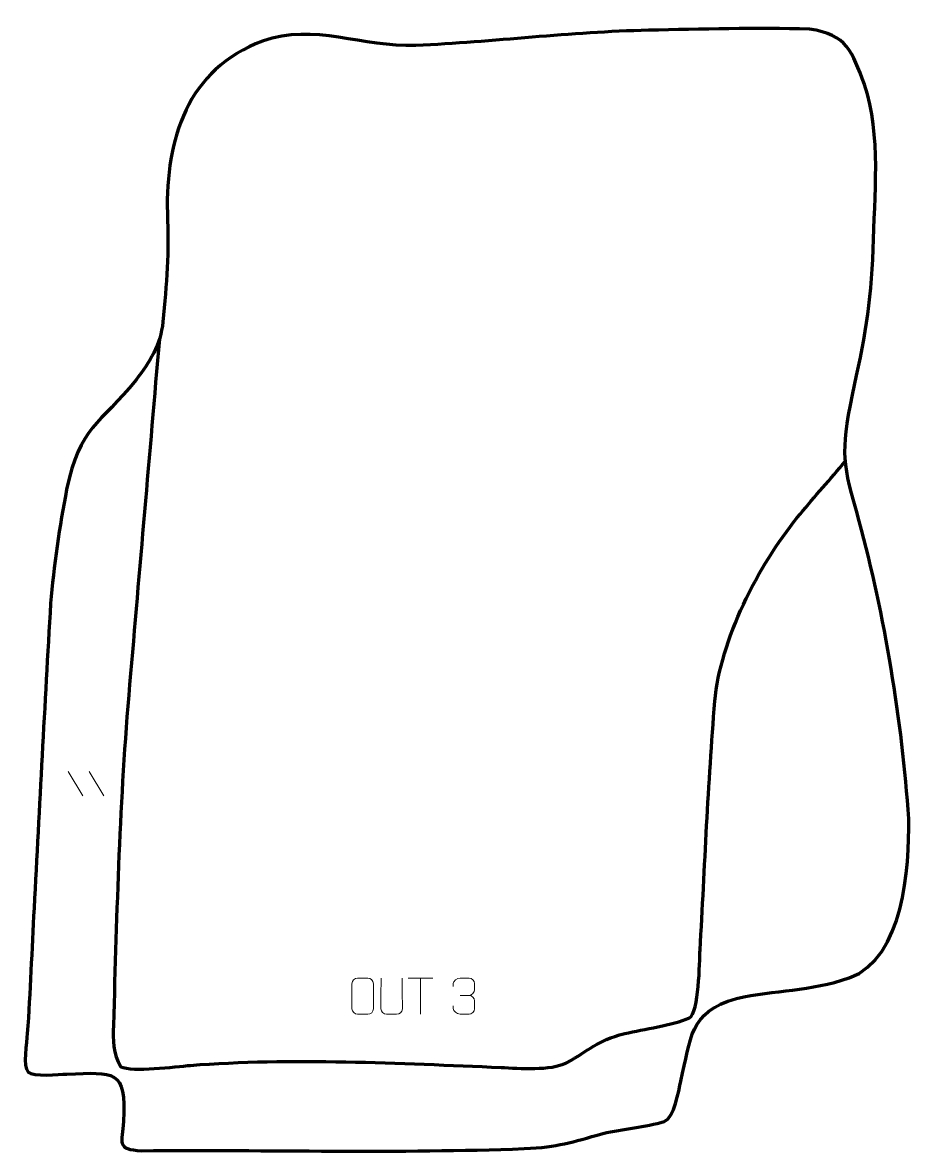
# Model space of a CAD drawing. Header units: millimetres. Extents: x -673 to -60, y 49 to 831.
import ezdxf

# ---------------------------------------------------------------- set-up
doc = ezdxf.new("R2010")
doc.units = ezdxf.units.MM
doc.header["$MEASUREMENT"] = 0
doc.layers.add('layer 2', color=7, linetype='Continuous')
doc.layers.add('layer 3', color=7, linetype='Continuous')

msp = doc.modelspace()

# ---------------------------------------------------------------- linework, layer by layer
at = {"layer": 'layer 2', "color": 142, "lineweight": 158}
msp.add_open_spline([(-578.7202, 612.0975), (-585.5785, 532.4268), (-592.4369, 452.756), (-599.2952, 373.0853), (-599.2952, 373.0853), (-606.3505, 292.793), (-608.1701, 217.3322), (-610.5189, 137.2215), (-610.5189, 137.2215), (-610.8213, 126.9044), (-610.9432, 117.789), (-605.4773, 108.5596), (-605.4773, 108.5596), (-597.0864, 104.7009), (-567.9889, 108.6204), (-557.0709, 109.487), (-557.0709, 109.487), (-488.0988, 114.9518), (-411.6213, 110.9776), (-342.3791, 108.045), (-342.3791, 108.045), (-329.4594, 107.4852), (-308.2732, 105.6034), (-297.0946, 111.3425), (-297.0946, 111.3425), (-280.5235, 119.85), (-277.264, 126.4405), (-256.6364, 131.4668), (-256.6364, 131.4668), (-243.7193, 134.6143), (-223.5115, 137.1493), (-212.1092, 142.3833), (-212.1092, 142.3833), (-205.3438, 145.683), (-205.0965, 181.5305), (-204.6591, 189.3219), (-204.6591, 189.3219), (-201.4348, 246.7433), (-199.1943, 304.1657), (-194.4295, 361.4942), (-194.4295, 361.4942), (-190.8967, 403.5526), (-164.4104, 455.4236), (-137.4173, 488.5804), (-137.4173, 488.5804), (-127.1742, 500.9343), (-116.5525, 513.0893), (-106.1069, 525.2807), (-106.1069, 525.2807), (-106.1069, 525.2807), (-104.1474, 527.5671), (-104.1474, 527.5671)], degree=3, knots=[0, 0, 0, 0, 0.07142857, 0.07142857, 0.07142857, 0.07142857, 0.14285714, 0.14285714, 0.14285714, 0.14285714, 0.21428571, 0.21428571, 0.21428571, 0.21428571, 0.28571429, 0.28571429, 0.28571429, 0.28571429, 0.35714286, 0.35714286, 0.35714286, 0.35714286, 0.42857143, 0.42857143, 0.42857143, 0.42857143, 0.5, 0.5, 0.5, 0.5, 0.57142857, 0.57142857, 0.57142857, 0.57142857, 0.64285714, 0.64285714, 0.64285714, 0.64285714, 0.71428571, 0.71428571, 0.71428571, 0.71428571, 0.78571429, 0.78571429, 0.78571429, 0.78571429, 0.85714286, 0.85714286, 0.85714286, 0.85714286, 1, 1, 1, 1], dxfattribs=at)
at = {"layer": 'layer 3', "color": 242, "lineweight": 158}
msp.add_open_spline([(-240.3711, 825.7882), (-203.7499, 826.5119), (-165.5783, 827.7339), (-129.054, 826.5578), (-129.054, 826.5578), (-102.8101, 822.8871), (-99.8209, 811.033), (-90.8781, 788.3568), (-90.8781, 788.3568), (-79.1559, 752.8189), (-84.123, 711.3044), (-84.9947, 674.2243), (-84.9947, 674.2243), (-86.1481, 636.3665), (-91.1991, 610.1575), (-99.2588, 573.5283), (-99.2588, 573.5283), (-107.5861, 532.6602), (-105.9121, 525.843), (-94.5711, 486.1252), (-94.5711, 486.1252), (-76.8379, 420.9529), (-64.9711, 347.561), (-60.2997, 280.1727), (-60.2997, 280.1727), (-59.8967, 245.9996), (-63.5922, 184.1243), (-101.4493, 169.9798), (-101.4493, 169.9798), (-129.0143, 160.5869), (-152.508, 161.7954), (-179.5563, 155.8106), (-179.5563, 155.8106), (-212.7504, 146.0277), (-210.6975, 128.1563), (-217.9956, 98.6107), (-217.9956, 98.6107), (-219.5006, 91.8436), (-222.3746, 73.1725), (-229.5141, 70.7196), (-229.5141, 70.7196), (-242.2626, 66.5919), (-258.0683, 65.8034), (-271.8575, 62.2846), (-271.8575, 62.2846), (-294.1194, 56.3012), (-302.2796, 52.9351), (-326.2694, 51.8926), (-326.2694, 51.8926), (-412.2372, 48.5749), (-504.1727, 51.1265), (-591.0002, 50.4557), (-591.0002, 50.4557), (-608.918, 51.2693), (-604.5691, 55.8587), (-603.5231, 70.7079), (-603.5231, 70.7079), (-601.5722, 107.2275), (-609.7324, 104.571), (-642.7305, 103.5044), (-642.7305, 103.5044), (-648.1247, 103.33), (-666.0624, 101.3205), (-669.5914, 104.8281), (-669.5914, 104.8281), (-673.3119, 108.5261), (-670.4893, 125.6052), (-670.0708, 131.4842), (-670.0708, 131.4842), (-668.0608, 160.2031), (-666.9571, 189.5486), (-665.421, 218.3675), (-665.421, 218.3675), (-661.678, 288.6452), (-658.0963, 359.0026), (-653.9748, 429.2538), (-653.9748, 429.2538), (-651.8951, 454.3794), (-647.7566, 483.2529), (-642.8555, 507.9948), (-642.8555, 507.9948), (-633.6651, 551.5268), (-620.1089, 552.8502), (-594.8233, 583.9677), (-594.8233, 583.9677), (-585.3457, 596.2445), (-577.8148, 608.2237), (-576.3091, 623.9535), (-576.3091, 623.9535), (-573.6787, 650.5984), (-571.974, 672.2798), (-573.1779, 699.2064), (-573.1779, 699.2064), (-574.4719, 750.3784), (-559.3853, 798.8138), (-507.3603, 818.2471), (-507.3603, 818.2471), (-471.5742, 831.0972), (-438.0995, 813.6933), (-401.2739, 815.2882), (-401.2739, 815.2882), (-347.5302, 817.6158), (-294.4461, 824.6227), (-240.3711, 825.7882)], degree=3, knots=[0, 0, 0, 0, 0.03703704, 0.03703704, 0.03703704, 0.03703704, 0.07407407, 0.07407407, 0.07407407, 0.07407407, 0.11111111, 0.11111111, 0.11111111, 0.11111111, 0.14814815, 0.14814815, 0.14814815, 0.14814815, 0.18518519, 0.18518519, 0.18518519, 0.18518519, 0.22222222, 0.22222222, 0.22222222, 0.22222222, 0.25925926, 0.25925926, 0.25925926, 0.25925926, 0.2962963, 0.2962963, 0.2962963, 0.2962963, 0.33333333, 0.33333333, 0.33333333, 0.33333333, 0.37037037, 0.37037037, 0.37037037, 0.37037037, 0.40740741, 0.40740741, 0.40740741, 0.40740741, 0.44444444, 0.44444444, 0.44444444, 0.44444444, 0.48148148, 0.48148148, 0.48148148, 0.48148148, 0.51851852, 0.51851852, 0.51851852, 0.51851852, 0.55555556, 0.55555556, 0.55555556, 0.55555556, 0.59259259, 0.59259259, 0.59259259, 0.59259259, 0.62962963, 0.62962963, 0.62962963, 0.62962963, 0.66666667, 0.66666667, 0.66666667, 0.66666667, 0.7037037, 0.7037037, 0.7037037, 0.7037037, 0.74074074, 0.74074074, 0.74074074, 0.74074074, 0.77777778, 0.77777778, 0.77777778, 0.77777778, 0.81481481, 0.81481481, 0.81481481, 0.81481481, 0.85185185, 0.85185185, 0.85185185, 0.85185185, 0.88888889, 0.88888889, 0.88888889, 0.88888889, 0.92592593, 0.92592593, 0.92592593, 0.92592593, 1, 1, 1, 1], dxfattribs=at)
at = {"layer": 'layer 3', "color": 250, "lineweight": 9}
for points in [[(-641.8251, 312.8847), (-641.8251, 312.8847), (-631.6758, 296.0209), (-631.6758, 296.0209)], [(-627.2714, 312.8847), (-627.2714, 312.8847), (-617.1222, 296.0209), (-617.1222, 296.0209)], [(-406.5413, 169.8324), (-406.5413, 169.8324), (-389.5541, 169.8324), (-389.5541, 169.8324)], [(-398.0475, 144.9024), (-398.0475, 144.9024), (-398.0475, 169.8559), (-398.0475, 169.8559)], [(-370.7026, 157.9264), (-370.7026, 157.9264), (-364.5062, 157.9264), (-364.5062, 157.9264)]]:
    msp.add_open_spline(points, degree=3, dxfattribs=at)
for points, knots in [([(-441.5673, 169.8556), (-439.2416, 169.8556), (-436.9155, 169.8556), (-434.5894, 169.8556), (-434.5894, 169.8556), (-432.6428, 169.8912), (-430.6514, 168.3996), (-430.6247, 165.962), (-430.6247, 165.962), (-430.6251, 160.2151), (-430.6251, 154.4678), (-430.6247, 148.7201), (-430.6247, 148.7201), (-430.7645, 146.3967), (-432.4417, 144.9171), (-434.5894, 144.9063), (-434.5894, 144.9063), (-436.9213, 144.9067), (-439.2532, 144.9067), (-441.5847, 144.9063), (-441.5847, 144.9063), (-443.5097, 144.8009), (-445.4818, 146.6854), (-445.4706, 148.7027), (-445.4706, 148.7027), (-445.4703, 154.4728), (-445.4703, 160.2425), (-445.4706, 166.0118), (-445.4706, 166.0118), (-445.4664, 168.1499), (-443.7197, 169.8691), (-441.5673, 169.8556)], [0, 0, 0, 0, 0.11111111, 0.11111111, 0.11111111, 0.11111111, 0.22222222, 0.22222222, 0.22222222, 0.22222222, 0.33333333, 0.33333333, 0.33333333, 0.33333333, 0.44444444, 0.44444444, 0.44444444, 0.44444444, 0.55555556, 0.55555556, 0.55555556, 0.55555556, 0.66666667, 0.66666667, 0.66666667, 0.66666667, 0.77777778, 0.77777778, 0.77777778, 0.77777778, 1, 1, 1, 1]), ([(-410.7205, 169.8601), (-410.7209, 164.3206), (-410.6251, 154.1188), (-410.6247, 148.5784), (-410.6247, 148.5784), (-410.7645, 146.3389), (-412.4417, 144.9127), (-414.5894, 144.9022), (-414.5894, 144.9022), (-416.9213, 144.9026), (-419.2532, 144.9026), (-421.5847, 144.9022), (-421.5847, 144.9022), (-423.5097, 144.8007), (-425.4818, 146.6172), (-425.4706, 148.5617), (-425.4706, 148.5617), (-425.4703, 154.1236), (-425.3749, 164.299), (-425.3753, 169.8601)], [0, 0, 0, 0, 0.16666667, 0.16666667, 0.16666667, 0.16666667, 0.33333333, 0.33333333, 0.33333333, 0.33333333, 0.5, 0.5, 0.5, 0.5, 0.66666667, 0.66666667, 0.66666667, 0.66666667, 1, 1, 1, 1]), ([(-375.4123, 164.1716), (-375.4123, 164.1716), (-375.4123, 166.0288), (-375.4123, 166.0288), (-375.4123, 166.0288), (-375.4266, 167.7707), (-372.7621, 169.8888), (-370.703, 169.8661), (-370.703, 169.8661), (-368.6389, 169.8661), (-366.5749, 169.8661), (-364.5112, 169.8661), (-364.5112, 169.8661), (-362.3167, 169.8749), (-360.7184, 168.0281), (-360.674, 166.116), (-360.674, 166.116), (-360.6744, 164.6809), (-360.6744, 163.2458), (-360.674, 161.8103), (-360.674, 161.8103), (-360.7226, 160.1568), (-362.3252, 157.9268), (-364.5235, 157.9368), (-364.5235, 157.9368), (-362.3198, 157.9256), (-360.7118, 156.1224), (-360.6578, 154.0629), (-360.6578, 154.0629), (-360.6582, 152.2782), (-360.6582, 150.4935), (-360.6578, 148.7084), (-360.6578, 148.7084), (-360.6477, 146.647), (-362.7026, 144.8839), (-364.5235, 144.892), (-364.5235, 144.892), (-366.5888, 144.8923), (-368.654, 144.8923), (-370.7196, 144.892), (-370.7196, 144.892), (-372.8882, 144.9035), (-375.4192, 147.3037), (-375.4378, 148.7655), (-375.4378, 148.7655), (-375.4378, 148.7655), (-375.4378, 150.6741), (-375.4378, 150.6741)], [0, 0, 0, 0, 0.07692308, 0.07692308, 0.07692308, 0.07692308, 0.15384615, 0.15384615, 0.15384615, 0.15384615, 0.23076923, 0.23076923, 0.23076923, 0.23076923, 0.30769231, 0.30769231, 0.30769231, 0.30769231, 0.38461538, 0.38461538, 0.38461538, 0.38461538, 0.46153846, 0.46153846, 0.46153846, 0.46153846, 0.53846154, 0.53846154, 0.53846154, 0.53846154, 0.61538462, 0.61538462, 0.61538462, 0.61538462, 0.69230769, 0.69230769, 0.69230769, 0.69230769, 0.76923077, 0.76923077, 0.76923077, 0.76923077, 0.84615385, 0.84615385, 0.84615385, 0.84615385, 1, 1, 1, 1])]:
    msp.add_open_spline(points, degree=3, knots=knots, dxfattribs=at)

doc.saveas('drawing.dxf')
